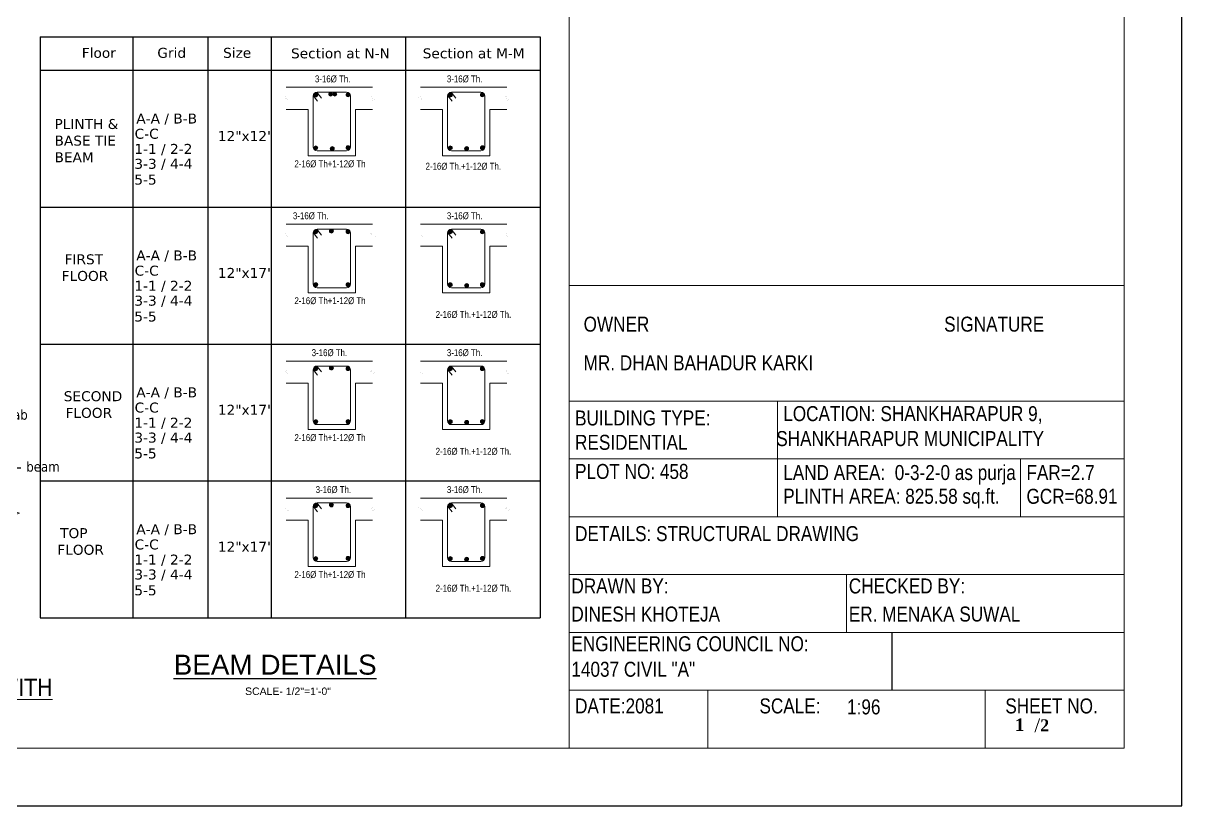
# Model space of a CAD drawing. Header units: inches. Extents: x -4597 to 93300, y -14139 to 5932.
# Drawn here: x 1495 to 2424, y -11124 to -10497 of the extents above; entities that cross this region are included whole.
import ezdxf
from ezdxf.enums import TextEntityAlignment as Align

# ---------------------------------------------------------------- set-up
doc = ezdxf.new("R2010")
doc.units = ezdxf.units.IN
doc.header["$LTSCALE"] = 0.5
doc.header["$MEASUREMENT"] = 0
doc.header["$PDMODE"] = 66
doc.linetypes.add('HIDDEN', pattern=[0.375, 0.25, -0.125])
doc.layers.add('A-Wall', color=7, linetype='Continuous')
doc.layers.add('DIMENSION', color=5, linetype='Continuous')
for name, color, linetype, lineweight in [('BEAM LINE', 4, 'Continuous', 9), ('colfill', 21, 'Continuous', 0), ('DIM', 180, 'Continuous', 5), ('DIMSTR', 5, 'Continuous', 13), ('ELE1', 3, 'Continuous', 9), ('hatch', 9, 'Continuous', 0), ('rebAar', 3, 'Continuous', 20), ('rebar', 140, 'Continuous', 13), ('STIRRUPS', 14, 'Continuous', 18), ('TEX', 210, 'Continuous', 25), ('TEXT', 220, 'Continuous', 9), ('Text 0.200', 122, 'Continuous', 20), ('TRENCH', 1, 'Continuous', 35), ('wall', 20, 'Continuous', 40)]:
    doc.layers.add(name, color=color, linetype=linetype, lineweight=lineweight)
doc.styles.add('dim_20', font='ARIALN.TTF')
doc.styles.add('ordinary', font='ARIALN.TTF')
doc.styles.get("Standard").update_dxf_attribs({"font": 'arial.ttf'})
doc.styles.add('TAHOMA', font='tahoma.ttf', dxfattribs={"height": 9})
doc.styles.add('Text', font='GOTHIC.TTF', dxfattribs={"height": 6})
doc.styles.add('times new roman', font='times.ttf', dxfattribs={"height": 9})
doc.dimstyles.new('ARROW', dxfattribs={"dimscale": 96, "dimtxt": 9, "dimasz": 0.125, "dimexe": 0.078125, "dimexo": 0.09375, "dimgap": 0.03125, "dimtad": 1, "dimdec": 0, "dimzin": 3, "dimdsep": 46, "dimlunit": 4, "dimtxsty": 'TAHOMA', "dimcen": 0.09375, "dimclrd": 256, "dimclre": 256, "dimclrt": 256, "dimadec": 0, "dimazin": 0, "dimtfac": 1, "dimtdec": 0, "dimtmove": 0, "dimatfit": 3, "dimfxl": 1, "dimfrac": 2, "dimtolj": 1, "dimtzin": 0, "dimarcsym": 0})
doc.dimstyles.new("gan2'", dxfattribs={"dimscale": 96, "dimtxt": 0.09375, "dimasz": 0.012, "dimexe": 0.09375, "dimexo": 0.15625, "dimgap": 0.03, "dimtad": 1, "dimdec": 1, "dimlfac": 0.25, "dimzin": 3, "dimdsep": 46, "dimlunit": 4, "dimtxsty": 'times new roman', "dimblk": 'gg', "dimcen": 0.09375, "dimdle": 0.09375, "dimse1": 1, "dimse2": 1, "dimclre": 34, "dimadec": 0, "dimazin": 0, "dimtfac": 1, "dimtdec": 1, "dimtix": 1, "dimtmove": 0, "dimatfit": 3, "dimfxl": 1, "dimfrac": 2, "dimtolj": 1, "dimtzin": 1, "dimarcsym": 0})

# ---------------------------------------------------------------- blocks, each defined once
blk = doc.blocks.new('gg')
at = {"layer": 'DIM'}
for p, q in [((-4.24, -4.24), (4.24, 4.24)), ((0, 6), (0, -6))]:
    blk.add_line(p, q, dxfattribs=at)
blk = doc.blocks.new('*D66')
at = {"layer": 'Defpoints', "color": 0, "lineweight": -3, "transparency": 16777216}
for p in [(78090.58, 75599.17), (78090.58, 75527), (78128.79, 75527)]:
    blk.add_point(p, dxfattribs=at)
at = {"layer": 'DIM', "color": 0, "lineweight": -2, "transparency": 16777216}
for p, q in [((78128.79, 75600.32), (78128.79, 75601.47)), ((78128.79, 75599.17), (78128.79, 75527)), ((78128.79, 75525.85), (78128.79, 75524.7))]:
    blk.add_line(p, q, dxfattribs=at)
at = {"layer": 'DIM', "color": 0, "lineweight": -2, "transparency": 16777216, "xscale": 1.152, "yscale": 1.152, "zscale": 1.152}
for p, rotation in [((78128.79, 75599.17), 270), ((78128.79, 75527), 90)]:
    blk.add_blockref('gg', p, dxfattribs=dict(at, rotation=rotation))
at = {"layer": 'DIM', "color": 0, "transparency": 16777216, "insert": (78119.87, 75563.08), "char_height": 9, "attachment_point": 5, "rotation": 90, "style": 'times new roman'}
blk.add_mtext('\\A1;>Hc/4(2\'-2")', dxfattribs=at)
blk = doc.blocks.new('*D67')
at = {"layer": 'Defpoints', "color": 0, "lineweight": -3, "transparency": 16777216}
for p in [(78053.04, 75275.33), (78128.73, 75275.33), (78090.58, 75203.17)]:
    blk.add_point(p, dxfattribs=at)
at = {"layer": 'DIM', "color": 0, "lineweight": -2, "transparency": 16777216}
for p, q in [((78128.73, 75276.48), (78128.73, 75277.64)), ((78128.73, 75203.17), (78128.73, 75275.33)), ((78128.73, 75202.01), (78128.73, 75200.86))]:
    blk.add_line(p, q, dxfattribs=at)
at = {"layer": 'DIM', "color": 0, "lineweight": -2, "transparency": 16777216, "xscale": 1.152, "yscale": 1.152, "zscale": 1.152}
for p, rotation in [((78128.73, 75275.33), 270), ((78128.73, 75203.17), 90)]:
    blk.add_blockref('gg', p, dxfattribs=dict(at, rotation=rotation))
at = {"layer": 'DIM', "color": 0, "transparency": 16777216, "insert": (78119.82, 75239.25), "char_height": 9, "attachment_point": 5, "rotation": 90, "style": 'times new roman'}
blk.add_mtext('\\A1;>Hc/4(2\'-2")', dxfattribs=at)
blk = doc.blocks.new('*D68')
at = {"layer": 'Defpoints', "color": 0, "lineweight": -3, "transparency": 16777216}
for p in [(78128.79, 75527), (78128.79, 75527), (78053.04, 75275.33)]:
    blk.add_point(p, dxfattribs=at)
at = {"layer": 'DIM', "color": 0, "lineweight": -2, "transparency": 16777216}
blk.add_line((78128.79, 75276.48), (78128.79, 75525.85), dxfattribs=at)
at = {"layer": 'DIM', "color": 0, "lineweight": -2, "transparency": 16777216, "xscale": 1.152, "yscale": 1.152, "zscale": 1.152}
for p, rotation in [((78128.79, 75527), 90), ((78128.79, 75275.33), 270)]:
    blk.add_blockref('gg', p, dxfattribs=dict(at, rotation=rotation))
at = {"layer": 'DIM', "color": 0, "transparency": 16777216, "insert": (78119.87, 75401.17), "char_height": 9, "attachment_point": 5, "rotation": 90, "style": 'times new roman'}
blk.add_mtext('\\A1;<Hc/2(4\'-4")', dxfattribs=at)
blk = doc.blocks.new('*D69')
at = {"layer": 'Defpoints', "color": 0, "lineweight": -3, "transparency": 16777216}
for p in [(78156.98, 75527), (78156.98, 75527), (78081.24, 75275.33)]:
    blk.add_point(p, dxfattribs=at)
at = {"layer": 'DIM', "color": 0, "lineweight": -2, "transparency": 16777216}
for p, q in [((78156.73, 75527), (78156.9, 75527)), ((78156.98, 75275.46), (78156.98, 75526.88)), ((78081.49, 75275.33), (78157.06, 75275.33))]:
    blk.add_line(p, q, dxfattribs=at)
at = {"layer": 'DIM', "color": 0, "lineweight": -3, "transparency": 16777216}
for points in [[(78156.96, 75526.88), (78157, 75526.88), (78156.98, 75527)], [(78156.96, 75275.46), (78157, 75275.46), (78156.98, 75275.33)]]:
    blk.add_solid(points, dxfattribs=at)
at = {"layer": 'DIM', "color": 7, "transparency": 16777216, "insert": (78150.94, 75401.17), "char_height": 9, "attachment_point": 5, "rotation": 90, "style": 'TAHOMA'}
blk.add_mtext('\\A1;zone for splicing of column bars', dxfattribs=at)
blk = doc.blocks.new('EWTDF')
at = {"layer": 'colfill'}
for p, q in [((78061.92, 75511.66), (78063.42, 75511.66)), ((78059.46, 75392.57), (78057.96, 75392.57))]:
    blk.add_line(p, q, dxfattribs=at)
at = {"layer": 'DIM', "linetype": 'HIDDEN'}
blk.add_line((78033.54, 75696.34), (77978.67, 75696.34), dxfattribs=at)
at = {"layer": 'DIM'}
for p, q in [((77997.87, 75699.78), (78011.55, 75693.1)), ((78063.12, 75594.06), (78076.8, 75587.37)), ((78135.7, 75527), (78077.35, 75527)), ((77984.9, 75350.21), (77952.72, 75306.18)), ((77952.72, 75306.18), (77990.08, 75317.74)), ((78053.04, 75275.33), (78175.01, 75275.33))]:
    blk.add_line(p, q, dxfattribs=at)
blk.add_lwpolyline([(78004.91, 75704.18), (78004.91, 75602.62, 0.414214), (78016.91, 75590.62), (78070.17, 75590.62)], format="xyb", dxfattribs=at)
blk.add_ellipse((78041.83, 75351.48), major_axis=(-1.88, 84), ratio=0.677645, start_param=1.968998, end_param=7.853982, dxfattribs=at)
at = {"layer": 'hatch', "linetype": 'Continuous'}
for points in [[(78010.5, 75751.14), (78038.65, 75751.14), (78041.65, 75742.9), (78047.65, 75759.38), (78050.65, 75751.14), (78083.16, 75751.14)], [(78194.22, 75582.29), (78194.22, 75616.19), (78202.47, 75619.19), (78185.98, 75625.19), (78194.22, 75628.19), (78194.22, 75667.43)], [(78194.22, 75138.29), (78194.22, 75176.19), (78202.47, 75179.19), (78185.98, 75185.19), (78194.22, 75188.19), (78194.22, 75211.15)], [(78010.5, 75065.32), (78038.65, 75065.32), (78041.65, 75057.07), (78047.65, 75073.56), (78050.65, 75065.32), (78083.16, 75065.32)]]:
    blk.add_lwpolyline(points, dxfattribs=at)
at = {"layer": 'STIRRUPS', "const_width": 1}
for points in [[(78066.92, 75739.22), (78024.92, 75739.22)], [(78066.92, 75723.22), (78024.92, 75723.22)], [(78066.92, 75707.22), (78024.92, 75707.22)], [(78066.92, 75691.22), (78024.92, 75691.22)], [(78066.92, 75675.22), (78024.92, 75675.22)], [(78066.92, 75659.22), (78024.92, 75659.22)], [(78070.17, 75648.17), (78070.17, 75602.12)], [(78086.17, 75648.17), (78086.17, 75602.12)], [(78102.17, 75648.17), (78102.17, 75602.12)], [(78118.17, 75648.17), (78118.17, 75602.12)], [(78134.17, 75648.17), (78134.17, 75602.12)], [(78150.17, 75648.17), (78150.17, 75602.12)], [(78166.17, 75648.17), (78166.17, 75602.12)], [(78182.17, 75648.17), (78182.17, 75602.12)], [(78066.92, 75643.22), (78024.92, 75643.22)], [(78066.92, 75627.22), (78024.92, 75627.22)], [(78066.92, 75611.22), (78024.92, 75611.22)], [(78066.92, 75611.22), (78024.92, 75611.22)], [(78066.92, 75595.22), (78024.92, 75595.22)], [(78066.92, 75579.22), (78024.92, 75579.22)], [(78066.92, 75563.22), (78024.92, 75563.22)], [(78066.92, 75547.22), (78024.92, 75547.22)], [(78066.92, 75531.22), (78024.92, 75531.22)], [(78066.92, 75515.22), (78024.92, 75515.22)], [(78066.92, 75491.22), (78024.92, 75491.22)], [(78066.92, 75467.22), (78024.92, 75467.22)], [(78066.92, 75443.22), (78024.92, 75443.22)], [(78066.92, 75419.22), (78024.92, 75419.22)], [(78066.92, 75395.22), (78024.92, 75395.22)], [(78066.92, 75371.22), (78024.92, 75371.22)], [(78066.92, 75347.22), (78024.92, 75347.22)], [(78066.92, 75323.22), (78024.92, 75323.22)], [(78066.92, 75291.22), (78024.92, 75291.22)], [(78066.92, 75275.22), (78024.92, 75275.22)], [(78066.92, 75259.22), (78024.92, 75259.22)], [(78066.92, 75243.22), (78024.92, 75243.22)], [(78066.92, 75227.22), (78024.92, 75227.22)], [(78066.92, 75211.22), (78024.92, 75211.22)], [(78066.92, 75195.22), (78024.92, 75195.22)], [(78070.17, 75200.17), (78070.17, 75158.12)], [(78086.17, 75200.17), (78086.17, 75158.12)], [(78102.17, 75200.17), (78102.17, 75158.12)], [(78118.17, 75200.17), (78118.17, 75158.12)], [(78134.17, 75200.17), (78134.17, 75158.12)], [(78150.17, 75200.17), (78150.17, 75158.12)], [(78166.17, 75200.17), (78166.17, 75158.12)], [(78066.92, 75179.22), (78024.92, 75179.22)], [(78066.92, 75163.22), (78024.92, 75163.22)], [(78066.92, 75147.22), (78024.92, 75147.22)], [(78066.92, 75131.22), (78024.92, 75131.22)], [(78066.92, 75115.22), (78024.92, 75115.22)], [(78066.92, 75099.22), (78024.92, 75099.22)], [(78066.92, 75083.22), (78024.92, 75083.22)]]:
    blk.add_lwpolyline(points, dxfattribs=at)
at = {"layer": 'TRENCH'}
for p, q in [((78021.17, 75751.14), (78021.17, 75065.32)), ((78061.17, 75751.14), (78064.17, 75751.14)), ((78070.17, 75751.14), (78070.17, 75651.17)), ((78070.17, 75651.17), (78194.22, 75651.17)), ((78194.22, 75651.17), (78073.17, 75651.17)), ((78070.17, 75599.17), (78070.17, 75203.17)), ((78070.17, 75599.17), (78194.22, 75599.17)), ((78194.22, 75599.17), (78073.17, 75599.17)), ((78070.17, 75222.11), (78194.22, 75222.11)), ((78070.17, 75203.17), (78194.22, 75203.17)), ((78070.17, 75155.17), (78194.22, 75155.17)), ((78070.17, 75155.17), (78070.17, 75065.32)), ((78070.17, 75155.17), (78194.22, 75155.17)), ((78194.22, 75155.17), (78073.17, 75155.17))]:
    blk.add_line(p, q, dxfattribs=at)
at = {"layer": 'wall', "color": 3, "lineweight": 0}
for p, q in [((78032.79, 75610.66), (78032.79, 75696.34)), ((78034.29, 75696.34), (78032.79, 75696.34)), ((78034.29, 75610.66), (78034.29, 75696.34)), ((78037.32, 75639.86), (78037.32, 75614.77)), ((78038.82, 75639.86), (78038.82, 75614.77)), ((78194.22, 75646.61), (78044.07, 75646.61)), ((78194.22, 75645.11), (78044.07, 75645.11)), ((78194.22, 75605.41), (78039.09, 75605.41)), ((78194.22, 75603.91), (78039.09, 75603.91)), ((78044.07, 75609.52), (78077.2, 75609.52)), ((78044.07, 75608.02), (78077.2, 75608.02)), ((78077.2, 75609.52), (78077.2, 75608.02)), ((78029.42, 75399.41), (78027.92, 75399.41)), ((78032.79, 75166.66), (78032.79, 75252.34)), ((78034.29, 75252.34), (78032.79, 75252.34)), ((78034.29, 75166.66), (78034.29, 75252.34)), ((78194.22, 75198.61), (78044.07, 75198.61)), ((78194.22, 75197.11), (78044.07, 75197.11)), ((78037.32, 75191.86), (78037.32, 75171.99)), ((78038.82, 75191.86), (78038.82, 75171.99)), ((78044.07, 75166.74), (78077.2, 75166.74)), ((78044.07, 75165.24), (78077.2, 75165.24)), ((78077.2, 75166.74), (78077.2, 75165.24)), ((78194.22, 75161.41), (78039.54, 75161.41)), ((78194.22, 75159.91), (78039.54, 75159.91))]:
    blk.add_line(p, q, dxfattribs=at)
for points in [[(78027.92, 75751.14), (78027.92, 75418.06), (78031.87, 75399.25), (78031.87, 75275.33)], [(78029.42, 75751.14), (78029.42, 75418.21), (78033.37, 75399.41), (78033.37, 75275.33)], [(78045.17, 75068.8), (78045.17, 75754.63)], [(78046.67, 75068.8), (78046.67, 75754.63)], [(78061.92, 75751.14), (78061.92, 75529.19), (78057.96, 75511.56), (78057.96, 75392.57)], [(78063.42, 75751.14), (78063.42, 75529.02), (78059.46, 75511.4), (78059.46, 75392.57)], [(78061.92, 75065.32), (78061.92, 75511.66)], [(78063.42, 75065.32), (78063.42, 75511.66)], [(78027.92, 75399.41), (78027.92, 75065.32)], [(78029.42, 75399.41), (78029.42, 75065.32)]]:
    blk.add_lwpolyline(points, dxfattribs=at)
for centre, radius, start, end in [((78044.07, 75639.86), 6.75, 90, 180), ((78044.07, 75639.86), 5.25, 90, 180), ((78039.54, 75610.66), 6.75, 180, 270), ((78039.54, 75610.66), 5.25, 180, 270), ((78044.07, 75614.77), 6.75, 180, 270), ((78044.07, 75614.77), 5.25, 180, 270), ((78044.07, 75191.86), 6.75, 90, 180), ((78044.07, 75191.86), 5.25, 90, 180), ((78039.54, 75166.66), 6.75, 180, 270), ((78039.54, 75166.66), 5.25, 180, 270), ((78044.07, 75171.99), 6.75, 180, 270), ((78044.07, 75171.99), 5.25, 180, 270)]:
    blk.add_arc(centre, radius, start, end, dxfattribs=at)
at = {"layer": 'DIM', "style": 'Text'}
blk.add_text(' beam', height=8, dxfattribs=at).set_placement((78172.72, 75677.63))
blk.add_text('60%%C(3\'-2")', height=8, rotation=90, dxfattribs=at).set_placement((77999.71, 75631.86))
at = {"layer": 'TEXT', "style": 'TAHOMA'}
for s, height, p in [('X', 14, (77935.94, 75297.47)), ('slab', 8, (78189.68, 75254.02)), (' beam', 8, (78204.83, 75212.39))]:
    blk.add_text(s, height=height, dxfattribs=at).set_placement(p)
at = {"layer": 'TEXT', "insert": (77986.58, 75046.56), "char_height": 14, "width": 247.7523, "attachment_point": 1, "style": 'TAHOMA'}
blk.add_mtext('{\\LL-SECTION OF COLUMN WITH LAPPING}', dxfattribs=at)
at = {"layer": 'DIM'}
for base, p1, p2, text, picture, middle in [((78128.79, 75527), (78090.58, 75599.17), (78090.58, 75527), '>Hc/4(2\'-2")', '*D66', (78119.87, 75563.08)), ((78128.79, 75527), (78053.04, 75275.33), (78128.79, 75527), '<Hc/2(4\'-4")', '*D68', (78119.87, 75401.17)), ((78128.73, 75275.33), (78090.58, 75203.17), (78053.04, 75275.33), '>Hc/4(2\'-2")', '*D67', (78119.82, 75239.25))]:
    dim = blk.add_linear_dim(base=base, p1=p1, p2=p2, angle=90, text=text, dimstyle="gan2'", dxfattribs=at)
    dim.commit()
    dim.dimension.update_dxf_attribs({"geometry": picture, "text_midpoint": middle})
dim = blk.add_linear_dim(base=(78156.98, 75527), p1=(78081.24, 75275.33), p2=(78156.98, 75527), angle=90, text='zone for splicing of column bars', dimstyle='ARROW', override={"dimscale": 1, "dimtmove": 1}, dxfattribs=at)
dim.commit()
dim.dimension.update_dxf_attribs({"geometry": '*D69', "text_midpoint": (78150.94, 75401.17)})
for points in [[(78146.69, 75648.92), (78146.69, 75682.17), (78167.27, 75682.17)], [(78166.52, 75216.85), (78166.52, 75257.11), (78187.1, 75257.11)], [(78182.87, 75168.26), (78182.87, 75215.49), (78203.45, 75215.49)]]:
    blk.add_leader(points, dimstyle='ARROW', override={"dimscale": 1, "dimgap": 0.03125, "dimtad": 0}, dxfattribs=at)

msp = doc.modelspace()

# ---------------------------------------------------------------- hatches: boundary and pattern name
at = {"layer": 'rebar'}
h = msp.add_hatch(color=256, dxfattribs=at)
edge = h.paths.add_edge_path()
edge.add_arc((1729.87, -10554.92), 1.57, 0, 360)
h = msp.add_hatch(color=256, dxfattribs=at)
edge = h.paths.add_edge_path()
edge.add_arc((1741.82, -10554.29), 1.57, 0, 360)
h = msp.add_hatch(color=256, dxfattribs=at)
edge = h.paths.add_edge_path()
edge.add_arc((1745.1, -10554.29), 1.57, 0, 360)
h = msp.add_hatch(color=256, dxfattribs=at)
edge = h.paths.add_edge_path()
edge.add_arc((1755.7, -10554.84), 1.57, 0, 360)
h = msp.add_hatch(color=256, dxfattribs=at)
edge = h.paths.add_edge_path()
edge.add_arc((1837.57, -10554.92), 1.57, 0, 360)
h = msp.add_hatch(color=256, dxfattribs=at)
edge = h.paths.add_edge_path()
edge.add_arc((1863.39, -10554.84), 1.57, 0, 360)
h = msp.add_hatch(color=256, dxfattribs=at)
edge = h.paths.add_edge_path()
edge.add_arc((1729.87, -10597.3), 1.57, 0, 360)
h = msp.add_hatch(color=256, dxfattribs=at)
edge = h.paths.add_edge_path()
edge.add_arc((1743.02, -10597.88), 1.57, 0, 360)
h = msp.add_hatch(color=256, dxfattribs=at)
edge = h.paths.add_edge_path()
edge.add_arc((1755.7, -10597.23), 1.57, 0, 360)
h = msp.add_hatch(color=256, dxfattribs=at)
edge = h.paths.add_edge_path()
edge.add_arc((1837.57, -10597.3), 1.57, 0, 360)
h = msp.add_hatch(color=256, dxfattribs=at)
edge = h.paths.add_edge_path()
edge.add_arc((1850.72, -10597.88), 1.57, 0, 360)
h = msp.add_hatch(color=256, dxfattribs=at)
edge = h.paths.add_edge_path()
edge.add_arc((1863.39, -10597.23), 1.57, 0, 360)
h = msp.add_hatch(color=256, dxfattribs=at)
edge = h.paths.add_edge_path()
edge.add_arc((1729.87, -10664.61), 1.57, 0, 360)
h = msp.add_hatch(color=256, dxfattribs=at)
edge = h.paths.add_edge_path()
edge.add_arc((1742.41, -10663.98), 1.57, 0, 360)
h = msp.add_hatch(color=256, dxfattribs=at)
edge = h.paths.add_edge_path()
edge.add_arc((1755.7, -10664.53), 1.57, 0, 360)
h = msp.add_hatch(color=256, dxfattribs=at)
edge = h.paths.add_edge_path()
edge.add_arc((1837.57, -10664.61), 1.57, 0, 360)
h = msp.add_hatch(color=256, dxfattribs=at)
edge = h.paths.add_edge_path()
edge.add_arc((1863.39, -10664.53), 1.57, 0, 360)
h = msp.add_hatch(color=256, dxfattribs=at)
edge = h.paths.add_edge_path()
edge.add_arc((1729.87, -10706.99), 1.57, 0, 360)
h = msp.add_hatch(color=256, dxfattribs=at)
edge = h.paths.add_edge_path()
edge.add_arc((1755.7, -10706.91), 1.57, 0, 360)
h = msp.add_hatch(color=256, dxfattribs=at)
edge = h.paths.add_edge_path()
edge.add_arc((1837.57, -10706.99), 1.57, 0, 360)
h = msp.add_hatch(color=256, dxfattribs=at)
edge = h.paths.add_edge_path()
edge.add_arc((1863.39, -10706.91), 1.57, 0, 360)
h = msp.add_hatch(color=256, dxfattribs=at)
edge = h.paths.add_edge_path()
edge.add_arc((1850.72, -10707.57), 1.57, 0, 360)
h = msp.add_hatch(color=256, dxfattribs=at)
edge = h.paths.add_edge_path()
edge.add_arc((1729.87, -10774.3), 1.57, 0, 360)
h = msp.add_hatch(color=256, dxfattribs=at)
edge = h.paths.add_edge_path()
edge.add_arc((1742.41, -10773.67), 1.57, 0, 360)
h = msp.add_hatch(color=256, dxfattribs=at)
edge = h.paths.add_edge_path()
edge.add_arc((1755.7, -10774.22), 1.57, 0, 360)
h = msp.add_hatch(color=256, dxfattribs=at)
edge = h.paths.add_edge_path()
edge.add_arc((1837.57, -10774.3), 1.57, 0, 360)
h = msp.add_hatch(color=256, dxfattribs=at)
edge = h.paths.add_edge_path()
edge.add_arc((1863.39, -10774.22), 1.57, 0, 360)
h = msp.add_hatch(color=256, dxfattribs=at)
edge = h.paths.add_edge_path()
edge.add_arc((1729.87, -10816.68), 1.57, 0, 360)
h = msp.add_hatch(color=256, dxfattribs=at)
edge = h.paths.add_edge_path()
edge.add_arc((1755.7, -10816.6), 1.57, 0, 360)
h = msp.add_hatch(color=256, dxfattribs=at)
edge = h.paths.add_edge_path()
edge.add_arc((1837.57, -10816.68), 1.57, 0, 360)
h = msp.add_hatch(color=256, dxfattribs=at)
edge = h.paths.add_edge_path()
edge.add_arc((1850.72, -10817.26), 1.57, 0, 360)
h = msp.add_hatch(color=256, dxfattribs=at)
edge = h.paths.add_edge_path()
edge.add_arc((1863.39, -10816.6), 1.57, 0, 360)
h = msp.add_hatch(color=256, dxfattribs=at)
edge = h.paths.add_edge_path()
edge.add_arc((1742.41, -10883.35), 1.57, 0, 360)
h = msp.add_hatch(color=256, dxfattribs=at)
edge = h.paths.add_edge_path()
edge.add_arc((1755.7, -10883.9), 1.57, 0, 360)
h = msp.add_hatch(color=256, dxfattribs=at)
edge = h.paths.add_edge_path()
edge.add_arc((1863.39, -10883.9), 1.57, 0, 360)
h = msp.add_hatch(color=256, dxfattribs=at)
edge = h.paths.add_edge_path()
edge.add_arc((1729.87, -10883.98), 1.57, 0, 360)
h = msp.add_hatch(color=256, dxfattribs=at)
edge = h.paths.add_edge_path()
edge.add_arc((1837.57, -10883.98), 1.57, 0, 360)
h = msp.add_hatch(color=256, dxfattribs=at)
edge = h.paths.add_edge_path()
edge.add_arc((1729.87, -10926.36), 1.57, 0, 360)
h = msp.add_hatch(color=256, dxfattribs=at)
edge = h.paths.add_edge_path()
edge.add_arc((1755.7, -10926.29), 1.57, 0, 360)
h = msp.add_hatch(color=256, dxfattribs=at)
edge = h.paths.add_edge_path()
edge.add_arc((1837.57, -10926.36), 1.57, 0, 360)
h = msp.add_hatch(color=256, dxfattribs=at)
edge = h.paths.add_edge_path()
edge.add_arc((1850.72, -10926.94), 1.57, 0, 360)
h = msp.add_hatch(color=256, dxfattribs=at)
edge = h.paths.add_edge_path()
edge.add_arc((1863.39, -10926.29), 1.57, 0, 360)

# ---------------------------------------------------------------- linework, layer by layer
for points in [[(1706.19, -10545.85, 0.0315, 0.0315, 0), (1706.19, -10556.03, 0.0315, 0.0315, 0), (1704.03, -10556.81, 0.0315, 0.0315, 0), (1708.36, -10558.39, 0.0315, 0.0315, 0), (1706.19, -10559.18, 0.0315, 0.0315, 0), (1706.19, -10569.81, 0, 0, 0)], [(1775.32, -10545.85, 0.0315, 0.0315, 0), (1775.32, -10556.03, 0.0315, 0.0315, 0), (1773.16, -10556.81, 0.0315, 0.0315, 0), (1777.48, -10558.39, 0.0315, 0.0315, 0), (1775.32, -10559.18, 0.0315, 0.0315, 0), (1775.32, -10569.81, 0, 0, 0)], [(1813.89, -10545.85, 0.0315, 0.0315, 0), (1813.89, -10556.03, 0.0315, 0.0315, 0), (1811.73, -10556.81, 0.0315, 0.0315, 0), (1816.05, -10558.39, 0.0315, 0.0315, 0), (1813.89, -10559.18, 0.0315, 0.0315, 0), (1813.89, -10569.81, 0, 0, 0)], [(1883.02, -10545.85, 0.0315, 0.0315, 0), (1883.02, -10556.03, 0.0315, 0.0315, 0), (1880.85, -10556.81, 0.0315, 0.0315, 0), (1885.18, -10558.39, 0.0315, 0.0315, 0), (1883.02, -10559.18, 0.0315, 0.0315, 0), (1883.02, -10569.81, 0, 0, 0)], [(1706.19, -10655.54, 0.0315, 0.0315, 0), (1706.19, -10665.71, 0.0315, 0.0315, 0), (1704.03, -10666.5, 0.0315, 0.0315, 0), (1708.36, -10668.07, 0.0315, 0.0315, 0), (1706.19, -10668.86, 0.0315, 0.0315, 0), (1706.19, -10679.49, 0, 0, 0)], [(1775.32, -10655.54, 0.0315, 0.0315, 0), (1775.32, -10665.71, 0.0315, 0.0315, 0), (1773.16, -10666.5, 0.0315, 0.0315, 0), (1777.48, -10668.07, 0.0315, 0.0315, 0), (1775.32, -10668.86, 0.0315, 0.0315, 0), (1775.32, -10679.49, 0, 0, 0)], [(1813.89, -10655.54, 0.0315, 0.0315, 0), (1813.89, -10665.71, 0.0315, 0.0315, 0), (1811.73, -10666.5, 0.0315, 0.0315, 0), (1816.05, -10668.07, 0.0315, 0.0315, 0), (1813.89, -10668.86, 0.0315, 0.0315, 0), (1813.89, -10679.49, 0, 0, 0)], [(1883.02, -10655.54, 0.0315, 0.0315, 0), (1883.02, -10665.71, 0.0315, 0.0315, 0), (1880.85, -10666.5, 0.0315, 0.0315, 0), (1885.18, -10668.07, 0.0315, 0.0315, 0), (1883.02, -10668.86, 0.0315, 0.0315, 0), (1883.02, -10679.49, 0, 0, 0)], [(1706.19, -10765.23, 0.0315, 0.0315, 0), (1706.19, -10775.4, 0.0315, 0.0315, 0), (1704.03, -10776.19, 0.0315, 0.0315, 0), (1708.36, -10777.76, 0.0315, 0.0315, 0), (1706.19, -10778.55, 0.0315, 0.0315, 0), (1706.19, -10789.18, 0, 0, 0)], [(1775.32, -10765.23, 0.0315, 0.0315, 0), (1775.32, -10775.4, 0.0315, 0.0315, 0), (1773.16, -10776.19, 0.0315, 0.0315, 0), (1777.48, -10777.76, 0.0315, 0.0315, 0), (1775.32, -10778.55, 0.0315, 0.0315, 0), (1775.32, -10789.18, 0, 0, 0)], [(1813.89, -10765.23, 0.0315, 0.0315, 0), (1813.89, -10775.4, 0.0315, 0.0315, 0), (1811.73, -10776.19, 0.0315, 0.0315, 0), (1816.05, -10777.76, 0.0315, 0.0315, 0), (1813.89, -10778.55, 0.0315, 0.0315, 0), (1813.89, -10789.18, 0, 0, 0)], [(1883.02, -10765.23, 0.0315, 0.0315, 0), (1883.02, -10775.4, 0.0315, 0.0315, 0), (1880.85, -10776.19, 0.0315, 0.0315, 0), (1885.18, -10777.76, 0.0315, 0.0315, 0), (1883.02, -10778.55, 0.0315, 0.0315, 0), (1883.02, -10789.18, 0, 0, 0)], [(1706.19, -10874.91, 0.0315, 0.0315, 0), (1706.19, -10885.09, 0.0315, 0.0315, 0), (1704.03, -10885.87, 0.0315, 0.0315, 0), (1708.36, -10887.45, 0.0315, 0.0315, 0), (1706.19, -10888.23, 0.0315, 0.0315, 0), (1706.19, -10898.87, 0, 0, 0)], [(1775.32, -10874.91, 0.0315, 0.0315, 0), (1775.32, -10885.09, 0.0315, 0.0315, 0), (1773.16, -10885.87, 0.0315, 0.0315, 0), (1777.48, -10887.45, 0.0315, 0.0315, 0), (1775.32, -10888.23, 0.0315, 0.0315, 0), (1775.32, -10898.87, 0, 0, 0)], [(1813.89, -10874.91, 0.0315, 0.0315, 0), (1813.89, -10885.09, 0.0315, 0.0315, 0), (1811.73, -10885.87, 0.0315, 0.0315, 0), (1816.05, -10887.45, 0.0315, 0.0315, 0), (1813.89, -10888.23, 0.0315, 0.0315, 0), (1813.89, -10898.87, 0, 0, 0)], [(1883.02, -10874.91, 0.0315, 0.0315, 0), (1883.02, -10885.09, 0.0315, 0.0315, 0), (1880.85, -10885.87, 0.0315, 0.0315, 0), (1885.18, -10887.45, 0.0315, 0.0315, 0), (1883.02, -10888.23, 0.0315, 0.0315, 0), (1883.02, -10898.87, 0, 0, 0)]]:
    msp.add_lwpolyline(points, format="xyseb")
at = {"layer": 'A-Wall', "ltscale": 50}
msp.add_line((2191.53, -10985.53), (2191.53, -11031.85), dxfattribs=at)
at = {"layer": 'BEAM LINE'}
for p, q in [((1706.19, -10548.79), (1775.32, -10548.79)), ((1813.89, -10548.79), (1883.02, -10548.79)), ((1706.19, -10566.47), (1723.81, -10566.47)), ((1723.81, -10566.47), (1723.81, -10603.65)), ((1761.61, -10566.47), (1761.61, -10603.65)), ((1761.61, -10566.47), (1775.32, -10566.47)), ((1813.89, -10566.47), (1831.51, -10566.47)), ((1831.51, -10566.47), (1831.51, -10603.65)), ((1869.3, -10566.47), (1869.3, -10603.65)), ((1869.3, -10566.47), (1883.02, -10566.47)), ((1723.81, -10603.65), (1761.61, -10603.65)), ((1831.51, -10603.65), (1869.3, -10603.65)), ((1706.19, -10658.47), (1775.32, -10658.47)), ((1813.89, -10658.47), (1883.02, -10658.47)), ((1706.19, -10676.16), (1723.81, -10676.16)), ((1723.81, -10676.16), (1723.81, -10713.34)), ((1761.61, -10676.16), (1761.61, -10713.34)), ((1761.61, -10676.16), (1775.32, -10676.16)), ((1813.89, -10676.16), (1831.51, -10676.16)), ((1831.51, -10676.16), (1831.51, -10713.34)), ((1869.3, -10676.16), (1869.3, -10713.34)), ((1869.3, -10676.16), (1883.02, -10676.16)), ((1723.81, -10713.34), (1761.61, -10713.34)), ((1831.51, -10713.34), (1869.3, -10713.34)), ((1706.19, -10768.16), (1775.32, -10768.16)), ((1813.89, -10768.16), (1883.02, -10768.16)), ((1706.19, -10785.85), (1723.81, -10785.85)), ((1723.81, -10785.85), (1723.81, -10823.03)), ((1761.61, -10785.85), (1761.61, -10823.03)), ((1761.61, -10785.85), (1775.32, -10785.85)), ((1813.89, -10785.85), (1831.51, -10785.85)), ((1831.51, -10785.85), (1831.51, -10823.03)), ((1869.3, -10785.85), (1869.3, -10823.03)), ((1869.3, -10785.85), (1883.02, -10785.85)), ((1723.81, -10823.03), (1761.61, -10823.03)), ((1831.51, -10823.03), (1869.3, -10823.03)), ((1706.19, -10877.85), (1775.32, -10877.85)), ((1813.89, -10877.85), (1883.02, -10877.85)), ((1706.19, -10895.53), (1723.81, -10895.53)), ((1723.81, -10895.53), (1723.81, -10932.71)), ((1761.61, -10895.53), (1761.61, -10932.71)), ((1761.61, -10895.53), (1775.32, -10895.53)), ((1813.89, -10895.53), (1831.51, -10895.53)), ((1831.51, -10895.53), (1831.51, -10932.71)), ((1869.3, -10895.53), (1869.3, -10932.71)), ((1869.3, -10895.53), (1883.02, -10895.53)), ((1723.81, -10932.71), (1761.61, -10932.71)), ((1831.51, -10932.71), (1869.3, -10932.71))]:
    msp.add_line(p, q, dxfattribs=at)
at = {"layer": 'Defpoints'}
msp.add_lwpolyline([(2423.89, -8876.52), (-753.71, -8876.52), (-753.71, -11124.49), (2423.89, -11124.49)], close=True, dxfattribs=at)
at = {"layer": 'DIMENSION'}
for p, q in [((1509.03, -10508.47), (1509.03, -10535.16)), ((1509.03, -10508.47), (1909.58, -10508.47)), ((1583.37, -10508.47), (1583.37, -10535.16)), ((1643.47, -10508.47), (1643.47, -10535.16)), ((1694.19, -10508.47), (1694.19, -10644.85)), ((1801.88, -10508.47), (1801.88, -10754.54)), ((1909.58, -10508.47), (1909.58, -10644.85)), ((1509.03, -10535.16), (1509.03, -10644.85)), ((1509.03, -10535.16), (1909.58, -10535.16)), ((1509.03, -10535.16), (1909.58, -10535.16)), ((1509.03, -10535.16), (1909.58, -10535.16)), ((1583.37, -10535.16), (1583.37, -10644.85)), ((1643.47, -10535.16), (1643.47, -10644.85)), ((1509.03, -10644.85), (1909.58, -10644.85)), ((1509.03, -10644.85), (1509.03, -10754.54)), ((1509.03, -10644.85), (1909.58, -10644.85)), ((1509.03, -10644.85), (1909.58, -10644.85)), ((1583.37, -10644.85), (1583.37, -10754.54)), ((1643.47, -10644.85), (1643.47, -10754.54)), ((1694.19, -10644.85), (1694.19, -10754.54)), ((1909.58, -10644.85), (1909.58, -10754.54)), ((1509.03, -10754.54), (1909.58, -10754.54)), ((1509.03, -10754.54), (1909.58, -10754.54)), ((1509.03, -10754.54), (1509.03, -10864.22)), ((1509.03, -10754.54), (1909.58, -10754.54)), ((1509.03, -10754.54), (1909.58, -10754.54)), ((1583.37, -10754.54), (1583.37, -10864.22)), ((1643.47, -10754.54), (1643.47, -10864.22)), ((1694.19, -10754.54), (1694.19, -10864.22)), ((1801.88, -10754.54), (1801.88, -10864.22)), ((1909.58, -10754.54), (1909.58, -10864.22)), ((1509.03, -10864.22), (1909.58, -10864.22)), ((1509.03, -10864.22), (1909.58, -10864.22)), ((1509.03, -10864.22), (1909.58, -10864.22)), ((1509.03, -10864.22), (1909.58, -10864.22)), ((1509.03, -10864.22), (1909.58, -10864.22)), ((1509.03, -10864.22), (1909.58, -10864.22)), ((1509.03, -10864.22), (1909.58, -10864.22)), ((1509.03, -10864.22), (1509.03, -10973.91)), ((1509.03, -10864.22), (1909.58, -10864.22)), ((1509.03, -10864.22), (1909.58, -10864.22)), ((1583.37, -10864.22), (1583.37, -10973.91)), ((1643.47, -10864.22), (1643.47, -10973.91)), ((1694.19, -10864.22), (1694.19, -10973.91)), ((1801.88, -10864.22), (1801.88, -10973.91)), ((1909.58, -10864.22), (1909.58, -10973.91)), ((1509.03, -10973.91), (1909.58, -10973.91)), ((1509.03, -10973.91), (1909.58, -10973.91)), ((1509.03, -10973.91), (1909.58, -10973.91)), ((1509.03, -10973.91), (1909.58, -10973.91)), ((1509.03, -10973.91), (1909.58, -10973.91))]:
    msp.add_line(p, q, dxfattribs=at)
at = {"layer": 'ELE1'}
msp.add_line((1932.92, -11078.17), (1932.92, -8922.84), dxfattribs=at)
msp.add_lwpolyline([(-707.4, -8922.84), (2377.57, -8922.84), (2377.57, -11078.17), (-707.4, -11078.17)], close=True, dxfattribs=at)
msp.add_lwpolyline([(-707.4, -8922.84), (2377.57, -8922.84), (2377.57, -11078.17), (-707.4, -11078.17)], close=True, dxfattribs=at)
at = {"layer": 'rebAar', "ltscale": 0.25}
for p, q in [((1727.75, -10555.87), (1727.75, -10596.57)), ((1727.78, -10555.45), (1731.36, -10559.96)), ((1730.61, -10552.74), (1734.39, -10557.48)), ((1730.9, -10552.72), (1754.52, -10552.72)), ((1757.67, -10555.87), (1757.67, -10596.57)), ((1835.44, -10555.87), (1835.44, -10596.57)), ((1835.47, -10555.45), (1839.06, -10559.96)), ((1838.31, -10552.74), (1842.09, -10557.48)), ((1838.59, -10552.72), (1862.21, -10552.72)), ((1865.36, -10555.87), (1865.36, -10596.57)), ((1730.9, -10599.72), (1754.52, -10599.72)), ((1838.59, -10599.72), (1862.21, -10599.72)), ((1727.75, -10665.56), (1727.75, -10706.25)), ((1727.78, -10665.14), (1731.36, -10669.65)), ((1730.61, -10662.42), (1734.39, -10667.17)), ((1730.9, -10662.41), (1754.52, -10662.41)), ((1757.67, -10665.56), (1757.67, -10706.25)), ((1835.44, -10665.56), (1835.44, -10706.25)), ((1835.47, -10665.14), (1839.06, -10669.65)), ((1838.31, -10662.42), (1842.09, -10667.17)), ((1838.59, -10662.41), (1862.21, -10662.41)), ((1865.36, -10665.56), (1865.36, -10706.25)), ((1730.9, -10709.4), (1754.52, -10709.4)), ((1838.59, -10709.4), (1862.21, -10709.4)), ((1727.75, -10775.25), (1727.75, -10815.94)), ((1727.78, -10774.83), (1731.36, -10779.33)), ((1730.61, -10772.11), (1734.39, -10776.86)), ((1730.9, -10772.1), (1754.52, -10772.1)), ((1757.67, -10775.25), (1757.67, -10815.94)), ((1835.44, -10775.25), (1835.44, -10815.94)), ((1835.47, -10774.83), (1839.06, -10779.33)), ((1838.31, -10772.11), (1842.09, -10776.86)), ((1838.59, -10772.1), (1862.21, -10772.1)), ((1865.36, -10775.25), (1865.36, -10815.94)), ((1730.9, -10819.09), (1754.52, -10819.09)), ((1838.59, -10819.09), (1862.21, -10819.09)), ((1730.61, -10881.8), (1734.39, -10886.54)), ((1730.9, -10881.78), (1754.52, -10881.78)), ((1838.31, -10881.8), (1842.09, -10886.54)), ((1838.59, -10881.78), (1862.21, -10881.78)), ((1727.75, -10884.93), (1727.75, -10925.63)), ((1727.78, -10884.51), (1731.36, -10889.02)), ((1757.67, -10884.93), (1757.67, -10925.63)), ((1835.44, -10884.93), (1835.44, -10925.63)), ((1835.47, -10884.51), (1839.06, -10889.02)), ((1865.36, -10884.93), (1865.36, -10925.63)), ((1730.9, -10928.78), (1754.52, -10928.78)), ((1838.59, -10928.78), (1862.21, -10928.78))]:
    msp.add_line(p, q, dxfattribs=at)
for centre, start, end in [((1730.9, -10555.87), 90, 180), ((1754.52, -10555.87), 0, 90), ((1838.59, -10555.87), 90, 180), ((1862.21, -10555.87), 0, 90), ((1730.9, -10596.57), 180, 270), ((1754.52, -10596.57), 270, 0), ((1838.59, -10596.57), 180, 270), ((1862.21, -10596.57), 270, 0), ((1730.9, -10665.56), 90, 180), ((1754.52, -10665.56), 0, 90), ((1838.59, -10665.56), 90, 180), ((1862.21, -10665.56), 0, 90), ((1730.9, -10706.25), 180, 270), ((1754.52, -10706.25), 270, 0), ((1838.59, -10706.25), 180, 270), ((1862.21, -10706.25), 270, 0), ((1730.9, -10775.25), 90, 180), ((1754.52, -10775.25), 0, 90), ((1838.59, -10775.25), 90, 180), ((1862.21, -10775.25), 0, 90), ((1730.9, -10815.94), 180, 270), ((1754.52, -10815.94), 270, 0), ((1838.59, -10815.94), 180, 270), ((1862.21, -10815.94), 270, 0), ((1730.9, -10884.93), 90, 180), ((1754.52, -10884.93), 0, 90), ((1838.59, -10884.93), 90, 180), ((1862.21, -10884.93), 0, 90), ((1730.9, -10925.63), 180, 270), ((1754.52, -10925.63), 270, 0), ((1838.59, -10925.63), 180, 270), ((1862.21, -10925.63), 270, 0)]:
    msp.add_arc(centre, 3.15, start, end, dxfattribs=at)
at = {"layer": 'rebar'}
for centre in [(1729.87, -10554.92), (1741.82, -10554.29), (1745.1, -10554.29), (1755.7, -10554.84), (1837.57, -10554.92), (1863.39, -10554.84), (1729.87, -10597.3), (1743.02, -10597.88), (1755.7, -10597.23), (1837.57, -10597.3), (1850.72, -10597.88), (1863.39, -10597.23), (1729.87, -10664.61), (1742.41, -10663.98), (1755.7, -10664.53), (1837.57, -10664.61), (1863.39, -10664.53), (1729.87, -10706.99), (1755.7, -10706.91), (1837.57, -10706.99), (1863.39, -10706.91), (1850.72, -10707.57), (1729.87, -10774.3), (1742.41, -10773.67), (1755.7, -10774.22), (1837.57, -10774.3), (1863.39, -10774.22), (1729.87, -10816.68), (1755.7, -10816.6), (1837.57, -10816.68), (1850.72, -10817.26), (1863.39, -10816.6), (1742.41, -10883.35), (1755.7, -10883.9), (1863.39, -10883.9), (1729.87, -10883.98), (1837.57, -10883.98), (1729.87, -10926.36), (1755.7, -10926.29), (1837.57, -10926.36), (1850.72, -10926.94), (1863.39, -10926.29)]:
    msp.add_circle(centre, 1.57, dxfattribs=at)
at = {"layer": 'TEXT'}
for p, q in [((1932.92, -10707.63), (2377.57, -10707.63)), ((1932.92, -10800.26), (2377.57, -10800.26)), ((2099.74, -10800.26), (2099.74, -10892.9)), ((1932.92, -10846.58), (2377.57, -10846.58)), ((2294.67, -10846.58), (2294.67, -10892.95)), ((1932.92, -10892.9), (2377.57, -10892.9)), ((1932.92, -10939.22), (2377.57, -10939.22)), ((2155.24, -10939.22), (2155.24, -10985.58)), ((1932.92, -10985.53), (2377.57, -10985.53)), ((1932.92, -11031.85), (2377.57, -11031.85)), ((2044.08, -11078.17), (2044.08, -11031.85)), ((2266.41, -11078.17), (2266.41, -11031.85))]:
    msp.add_line(p, q, dxfattribs=at)

# ---------------------------------------------------------------- block references
at = {"color": 0, "lineweight": -3}
msp.add_blockref('EWTDF', (-76709.98, -86069.12), dxfattribs=at)

# ---------------------------------------------------------------- texts
at = {"insert": (2266.41, -11040.95), "char_height": 6.54232, "width": 86.8429, "attachment_point": 1}
msp.add_mtext('\\A1;{\\fTimes New Roman|b1|i0|c0|p18;\\H1.2367x;\\P\\pi29.41602;\\H0.80859x;    \\fBookman Old Style|b0|i0|c0|p18;\\H1.6907x;/\\fBookman Old Style|b1|i0|c0|p18;\\H0.86414x;2\\fArial|b1|i0|c0|p34;\\H1.2047x; \\H0.8998x;   }', dxfattribs=at)
at = {"layer": 'DIMSTR', "style": 'dim_20'}
for s, height, p in [('3-16Ø Th. ', 5.512, (1729.19, -10544.79)), ('3-16Ø Th. ', 5.512, (1834.92, -10544.79)), ('2-16Ø Th+1-12Ø Th', 5.5118, (1712.74, -10612.84)), ('2-16Ø Th.+1-12Ø Th.', 5.5118, (1817.83, -10614.78)), ('3-16Ø Th. ', 5.512, (1711.56, -10654.47)), ('3-16Ø Th. ', 5.512, (1834.92, -10654.47)), ('2-16Ø Th+1-12Ø Th', 5.5118, (1712.74, -10722.52)), ('2-16Ø Th.+1-12Ø Th.', 5.5118, (1825.93, -10733.51)), ('3-16Ø Th. ', 5.512, (1726.59, -10764.16)), ('3-16Ø Th. ', 5.512, (1834.92, -10764.16)), ('2-16Ø Th+1-12Ø Th', 5.5118, (1712.74, -10832.21)), ('2-16Ø Th.+1-12Ø Th.', 5.5118, (1825.93, -10843.2)), ('3-16Ø Th. ', 5.512, (1729.77, -10873.85)), ('3-16Ø Th. ', 5.512, (1834.92, -10873.85)), ('2-16Ø Th+1-12Ø Th', 5.5118, (1712.74, -10941.9)), ('2-16Ø Th.+1-12Ø Th.', 5.5118, (1825.93, -10952.89))]:
    msp.add_text(s, height=height, dxfattribs=at).set_placement(p)
at = {"layer": 'TEX'}
msp.add_text('SCALE- 1/2"=1\'-0"', height=6, dxfattribs=at).set_placement((1707.62, -11032.57), align=Align.MIDDLE)
at = {"layer": 'TEX', "attachment_point": 1}
for s, insert, char_height, width in [('{\\fVerdana|b0|i0|c0|p34;\\C7;Floor}', (1542.35, -10517.17), 8, 24.623), ('{\\fVerdana|b0|i0|c0|p34;\\C7;Grid}', (1602.88, -10517.17), 8, 24.623), ('{\\fVerdana|b0|i0|c0|p34;\\C7;Size}', (1655.58, -10517.17), 8, 24.623), ('{\\fVerdana|b0|i0|c0|p34;\\C7;Section at N-N}', (1710.01, -10517.57), 8, 94.0857), ('{\\fVerdana|b0|i0|c0|p34;\\C7; Section at M-M}', (1812.05, -10517.57), 8, 94.0857), ('{\\fVerdana|b0|i0|c0|p34;\\C7;PLINTH & BASE TIE BEAM}', (1520.47, -10574.18), 8, 78.6872), ('\\pi6.188;{\\fVerdana|b0|i0|c0|p34;\\C7;A-A / B-B}', (1579.83, -10569.81), 8, 85.5904), ('\\pi24.75;{\\fVerdana|b0|i0|c0|p34;\\C7;    C-C }', (1546, -10582.01), 8, 101.3578), ('\\pi24.75;{\\fVerdana|b0|i0|c0|p34;\\C7;12"x12"}', (1626.59, -10583.81), 8, 85.5904), ('\\pi24.75;{\\fVerdana|b0|i0|c0|p34;\\C7;    1-1 / 2-2  }', (1545.74, -10594.15), 8, 101.3578), ('\\pi24.7504;{\\fVerdana|b0|i0|c0|p34;\\C7;    3-3 / 4-4  }', (1545.74, -10606.08), 8, 101.3578), ('\\pi24.75;{\\fVerdana|b0|i0|c0|p34;\\C7;    5-5  }', (1545.74, -10618.74), 8, 101.3578), ('\\pi19.71;{\\fVerdana|b0|i0|c0|p34;\\C7;FIRST \\P\\pi0;     FLOOR}', (1508.8, -10682.6), 8, 85.5904), ('\\pi6.188;{\\fVerdana|b0|i0|c0|p34;\\C7;A-A / B-B}', (1579.83, -10679.5), 8, 85.5904), ('\\pi24.75;{\\fVerdana|b0|i0|c0|p34;\\C7;    C-C }', (1546, -10691.7), 8, 101.3578), ('\\pi24.75;{\\fVerdana|b0|i0|c0|p34;\\C7;12"x17"}', (1626.59, -10693.5), 8, 85.5904), ('\\pi24.75;{\\fVerdana|b0|i0|c0|p34;\\C7;    1-1 / 2-2  }', (1545.74, -10703.83), 8, 101.3578), ('\\pi24.7504;{\\fVerdana|b0|i0|c0|p34;\\C7;    3-3 / 4-4  }', (1545.74, -10715.76), 8, 101.3578), ('\\pi24.75;{\\fVerdana|b0|i0|c0|p34;\\C7;    5-5  }', (1545.74, -10728.43), 8, 101.3578), ('\\pi6.188;{\\fVerdana|b0|i0|c0|p34;\\C7;A-A / B-B}', (1579.83, -10789.19), 8, 85.5904), ('\\pi19.71;{\\fVerdana|b0|i0|c0|p34;\\C7; SECOND\\P\\pi24.6;FLOOR}', (1504.69, -10792.29), 8, 85.5904), ('\\pi24.75;{\\fVerdana|b0|i0|c0|p34;\\C7;    C-C }', (1546, -10801.38), 8, 101.3578), ('\\pi24.75;{\\fVerdana|b0|i0|c0|p34;\\C7;12"x17"}', (1626.59, -10803.18), 8, 85.5904), ('\\pi24.75;{\\fVerdana|b0|i0|c0|p34;\\C7;    1-1 / 2-2  }', (1545.74, -10813.52), 8, 101.3578), ('\\pi24.7504;{\\fVerdana|b0|i0|c0|p34;\\C7;    3-3 / 4-4  }', (1545.74, -10825.45), 8, 101.3578), ('\\pi24.75;{\\fVerdana|b0|i0|c0|p34;\\C7;    5-5  }', (1545.74, -10838.11), 8, 101.3578), ('\\pi6.188;{\\fVerdana|b0|i0|c0|p34;\\C7;A-A / B-B}', (1579.83, -10898.87), 8, 85.5904), ('\\pi19.71;{\\fVerdana|b0|i0|c0|p34;\\C7;TOP\\P\\pi0;     FLOOR}', (1505.28, -10901.98), 8, 85.5904), ('\\pi24.75;{\\fVerdana|b0|i0|c0|p34;\\C7;    C-C }', (1546, -10911.07), 8, 101.3578), ('\\pi24.75;{\\fVerdana|b0|i0|c0|p34;\\C7;12"x17"}', (1626.59, -10912.87), 8, 85.5904), ('\\pi24.75;{\\fVerdana|b0|i0|c0|p34;\\C7;    1-1 / 2-2  }', (1545.74, -10923.21), 8, 101.3578), ('\\pi24.7504;{\\fVerdana|b0|i0|c0|p34;\\C7;    3-3 / 4-4  }', (1545.74, -10935.14), 8, 101.3578), ('\\pi24.75;{\\fVerdana|b0|i0|c0|p34;\\C7;    5-5  }', (1545.74, -10947.8), 8, 101.3578), ('{\\LBEAM DETAILS}', (1615.92, -11003.39), 16, 335.8791)]:
    msp.add_mtext(s, dxfattribs=dict(at, insert=insert, char_height=char_height, width=width))
at = {"layer": 'TEXT', "style": 'ordinary'}
for s, p in [('OWNER', (1944.48, -10744.56)), ('SIGNATURE', (2233.43, -10744.56)), ('MR. DHAN BAHADUR KARKI', (1944.48, -10775.53)), ('BUILDING TYPE:  ', (1937.64, -10819.74)), ('LOCATION: SHANKHARAPUR 9,', (2104.47, -10816.25)), ('SHANKHARAPUR MUNICIPALITY', (2098.88, -10836.25)), ('RESIDENTIAL', (1937.64, -10839.24)), ('PLOT NO: 458 ', (1937.64, -10862.57)), ('LAND AREA:  0-3-2-0 as purja', (2104.47, -10863.44)), ('FAR=2.7', (2299.39, -10863.49)), ('PLINTH AREA: 825.58 sq.ft.', (2104.47, -10882.44)), ('GCR=68.91', (2299.39, -10882.49)), ('DETAILS: STRUCTURAL DRAWING ', (1937.64, -10912.37)), ('DRAWN BY:', (1934.7, -10954.33)), ('CHECKED BY: ', (2157.02, -10954.33)), ('DINESH KHOTEJA', (1934.7, -10976.83)), ('ER. MENAKA SUWAL', (2157.02, -10976.83)), ('ENGINEERING COUNCIL NO:', (1934.7, -11000.65)), ('14037 CIVIL "A"', (1934.7, -11021.06)), ('DATE:2081', (1937.64, -11050.45)), ('SCALE:', (2085.42, -11050.45)), ('SHEET NO.', (2282.45, -11050.45))]:
    msp.add_text(s, height=12, dxfattribs=at).set_placement(p)
msp.add_attdef('1:96', (2155.63, -11051.22), 'SCALE', height=12, dxfattribs=at)
at = {"layer": 'Text 0.200', "ltscale": 10, "insert": (2293.89, -11054.54), "char_height": 9.9298, "width": 19.4821, "attachment_point": 2}
msp.add_mtext('{\\fBookman Old Style|b1|i0|c0|p18;1}', dxfattribs=at)

doc.saveas('drawing.dxf')
